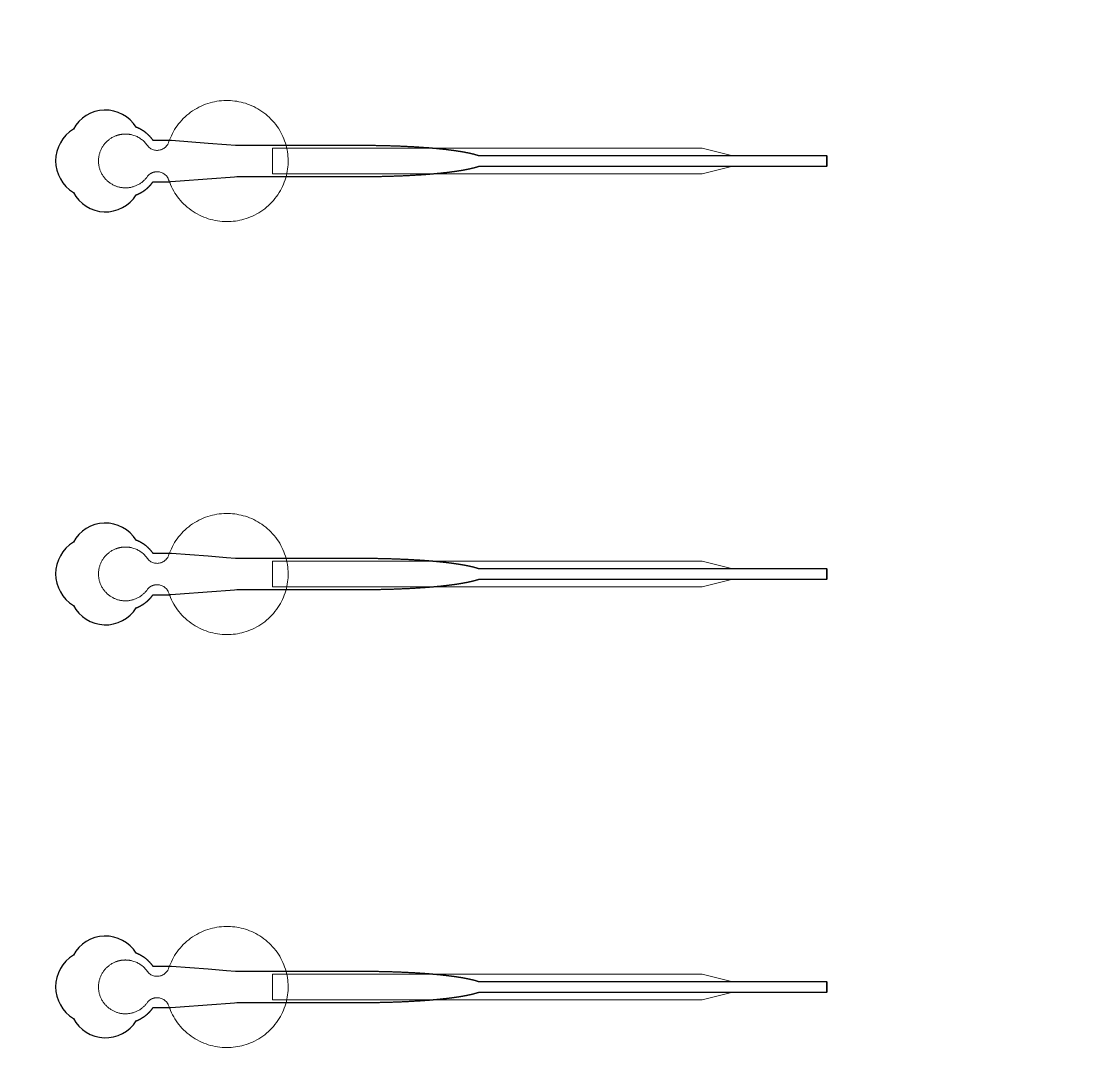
# Model space of a CAD drawing. Header units: inches. Extents: x -52997 to 52003, y -52254 to 52746.
# Drawn here: x -4545 to 600, y -6581 to -1513 of the extents above; entities that cross this region are included whole.
import ezdxf

# ---------------------------------------------------------------- set-up
doc = ezdxf.new("R2010")
doc.units = ezdxf.units.IN
doc.header["$MEASUREMENT"] = 0
doc.layers.add('1', color=1, linetype='Continuous')
doc.layers.add('2', color=140, linetype='Continuous', lineweight=0)
doc.layers.add('3', color=90, linetype='Continuous', lineweight=0)

msp = doc.modelspace()

# ---------------------------------------------------------------- linework, layer by layer
at = {"layer": '1'}
for points in [[(-16283.4, -47485.7), (0, -47485.7), (16283.4, -47485.7, 5.999107)], [(-16250, -47285.7), (0, -47285.7), (16250, -47285.7, 5.986812)], [(-13685.8, -45485.7), (0, -45485.7), (13685.8, -45485.7, 6.794322)], [(-3988.5, -2353.6), (-3988.2, -2353.4), (-3987.3, -2353.1), (-3986.5, -2352.8), (-3985.6, -2352.4), (-3984.8, -2352.1), (-3983.9, -2351.8), (-3983.1, -2351.4), (-3982.2, -2351), (-3981.4, -2350.7), (-3980.5, -2350.3), (-3979.7, -2349.9), (-3978.8, -2349.5), (-3978, -2349.1), (-3977.1, -2348.7), (-3976.3, -2348.3), (-3975.4, -2347.9), (-3974.5, -2347.5), (-3973.7, -2347.1), (-3972.8, -2346.6), (-3972, -2346.2), (-3971.1, -2345.8), (-3970.3, -2345.3), (-3969.4, -2344.9), (-3968.5, -2344.4), (-3967.7, -2343.9), (-3966.8, -2343.5), (-3966, -2343), (-3965.1, -2342.5), (-3964.3, -2342), (-3963.4, -2341.5), (-3962.5, -2341), (-3961.7, -2340.5), (-3960.8, -2340), (-3960, -2339.5), (-3959.1, -2339), (-3958.3, -2338.4), (-3957.4, -2337.9), (-3956.6, -2337.3), (-3955.8, -2336.8), (-3954.9, -2336.2), (-3954.1, -2335.7), (-3953.2, -2335.1), (-3952.4, -2334.6), (-3951.6, -2334), (-3950.7, -2333.4), (-3949.9, -2332.8), (-3949.1, -2332.2), (-3948.3, -2331.6), (-3947.4, -2331), (-3946.6, -2330.4), (-3945.8, -2329.8), (-3945, -2329.2), (-3944.2, -2328.6), (-3943.4, -2328), (-3942.6, -2327.3), (-3941.8, -2326.7), (-3941, -2326.1), (-3940.2, -2325.4), (-3939.4, -2324.8), (-3938.6, -2324.1), (-3937.8, -2323.5), (-3937, -2322.8), (-3936.2, -2322.2), (-3935.5, -2321.5), (-3934.7, -2320.8), (-3933.9, -2320.1), (-3933.2, -2319.5), (-3932.4, -2318.8), (-3931.7, -2318.1), (-3930.9, -2317.4), (-3930.2, -2316.7), (-3929.4, -2316), (-3928.7, -2315.3), (-3928, -2314.6), (-3927.3, -2313.9), (-3926.5, -2313.2), (-3925.8, -2312.5), (-3925.1, -2311.7), (-3924.4, -2311), (-3923.7, -2310.3), (-3923, -2309.6), (-3922.3, -2308.8), (-3921.6, -2308.1), (-3921, -2307.4), (-3920.3, -2306.6), (-3919.6, -2305.9), (-3919, -2305.2), (-3918.3, -2304.4), (-3917.7, -2303.7), (-3917, -2302.9), (-3916.4, -2302.2), (-3915.7, -2301.4), (-3915.1, -2300.7), (-3914.5, -2299.9), (-3913.9, -2299.1), (-3913.3, -2298.4), (-3912.7, -2297.6), (-3912.1, -2296.9), (-3911.5, -2296.1), (-3910.9, -2295.3), (-3910.3, -2294.6), (-3909.7, -2293.8), (-3909.2, -2293), (-3908.6, -2292.3), (-3908.1, -2291.5), (-3907.5, -2290.7), (-3907, -2290), (-3863.4, -2290), (-3841.6, -2290), (-3830.7, -2290), (-3828, -2290), (-3826.6, -2290), (-3826.6, -2290), (-3826.5, -2290), (-3826.5, -2290), (-3826.5, -2290), (-3826.5, -2289.9), (-3826.4, -2289.9), (-3826.1, -2289.9), (-3825.4, -2289.9), (-3824, -2289.8), (-3821.2, -2289.5), (-3799.2, -2287.9), (-3622.5, -2274.3), (-3534.2, -2267.5), (-3512.1, -2265.8), (-3501.1, -2265), (-3500.7, -2265), (-3500.6, -2265), (-3500.6, -2265), (-3500.6, -2265), (-3500.5, -2265), (-3500.1, -2265), (-3239.6, -2265), (-3233.3, -2265), (-3220.8, -2265), (-3120.2, -2265), (-2919.2, -2265), (-2906.7, -2265), (-2900.4, -2265), (-2897.2, -2265), (-2895.7, -2265), (-2895.3, -2265), (-2895.1, -2265), (-2895, -2265), (-2894.9, -2265), (-2894.9, -2265), (-2894.9, -2265), (-2894.3, -2265), (-2889.7, -2264.9), (-2885.1, -2264.9), (-2880.5, -2264.9), (-2875.9, -2264.9), (-2871.2, -2264.9), (-2866.6, -2264.9), (-2861.9, -2264.8), (-2857.2, -2264.8), (-2852.5, -2264.8), (-2847.8, -2264.7), (-2843.1, -2264.7), (-2838.4, -2264.6), (-2833.7, -2264.6), (-2828.9, -2264.5), (-2824.2, -2264.4), (-2819.4, -2264.4), (-2814.6, -2264.3), (-2809.9, -2264.2), (-2805.1, -2264.1), (-2800.3, -2264), (-2795.5, -2263.9), (-2790.7, -2263.8), (-2785.9, -2263.7), (-2781.1, -2263.6), (-2776.3, -2263.5), (-2771.4, -2263.3), (-2766.6, -2263.2), (-2761.8, -2263.1), (-2757, -2262.9), (-2752.1, -2262.8), (-2747.3, -2262.6), (-2742.5, -2262.5), (-2737.6, -2262.3), (-2732.8, -2262.2), (-2728, -2262), (-2723.1, -2261.8), (-2718.3, -2261.6), (-2713.5, -2261.4), (-2708.7, -2261.2), (-2703.8, -2261), (-2699, -2260.8), (-2694.2, -2260.6), (-2689.4, -2260.4), (-2684.6, -2260.2), (-2679.8, -2260), (-2675, -2259.7), (-2670.3, -2259.5), (-2665.5, -2259.3), (-2660.7, -2259), (-2656, -2258.7), (-2651.2, -2258.5), (-2646.5, -2258.2), (-2641.8, -2258), (-2637.1, -2257.7), (-2632.4, -2257.4), (-2627.7, -2257.1), (-2623, -2256.8), (-2618.4, -2256.5), (-2613.7, -2256.2), (-2609.1, -2255.9), (-2604.5, -2255.6), (-2599.9, -2255.3), (-2595.3, -2254.9), (-2593.1, -2254.8), (-2590.8, -2254.6), (-2588.5, -2254.4), (-2586.3, -2254.3), (-2584, -2254.1), (-2581.7, -2253.9), (-2579.5, -2253.8), (-2577.2, -2253.6), (-2575, -2253.4), (-2572.8, -2253.2), (-2570.5, -2253), (-2568.3, -2252.9), (-2566.1, -2252.7), (-2563.9, -2252.5), (-2561.7, -2252.3), (-2559.5, -2252.1), (-2557.3, -2251.9), (-2555.1, -2251.8), (-2552.9, -2251.6), (-2550.7, -2251.4), (-2548.5, -2251.2), (-2546.4, -2251), (-2544.2, -2250.8), (-2542, -2250.6), (-2539.9, -2250.4), (-2537.7, -2250.2), (-2535.6, -2250), (-2533.5, -2249.8), (-2531.4, -2249.6), (-2529.2, -2249.4), (-2527.1, -2249.2), (-2525, -2249), (-2522.9, -2248.8), (-2520.8, -2248.6), (-2518.7, -2248.4), (-2516.7, -2248.2), (-2514.6, -2248), (-2512.5, -2247.7), (-2510.5, -2247.5), (-2508.4, -2247.3), (-2506.4, -2247.1), (-2504.4, -2246.9), (-2502.3, -2246.7), (-2500.3, -2246.4), (-2498.3, -2246.2), (-2496.3, -2246), (-2494.3, -2245.8), (-2492.3, -2245.6), (-2490.3, -2245.3), (-2488.4, -2245.1), (-2486.4, -2244.9), (-2484.4, -2244.7), (-2482.5, -2244.4), (-2480.5, -2244.2), (-2478.6, -2244), (-2476.7, -2243.7), (-2474.8, -2243.5), (-2472.9, -2243.3), (-2471, -2243), (-2469.1, -2242.8), (-2467.2, -2242.5), (-2465.3, -2242.3), (-2463.4, -2242.1), (-2461.6, -2241.8), (-2459.7, -2241.6), (-2457.9, -2241.3), (-2456.1, -2241.1), (-2454.3, -2240.9), (-2452.4, -2240.6), (-2450.6, -2240.4), (-2448.8, -2240.1), (-2447.1, -2239.9), (-2445.3, -2239.6), (-2443.5, -2239.4), (-2441.8, -2239.1), (-2440, -2238.9), (-2438.3, -2238.6), (-2436.5, -2238.3), (-2434.8, -2238.1), (-2433.1, -2237.8), (-2431.4, -2237.6), (-2429.7, -2237.3), (-2428, -2237.1), (-2426.4, -2236.8), (-2424.7, -2236.5), (-2423, -2236.3), (-2421.4, -2236), (-2419.8, -2235.8), (-2418.1, -2235.5), (-2416.5, -2235.2), (-2414.9, -2235), (-2413.3, -2234.7), (-2411.8, -2234.4), (-2410.2, -2234.2), (-2408.6, -2233.9), (-2407.1, -2233.6), (-2405.5, -2233.3), (-2404, -2233.1), (-2402.5, -2232.8), (-2401, -2232.5), (-2399.5, -2232.3), (-2398, -2232), (-2396.5, -2231.7), (-2395, -2231.4), (-2393.5, -2231.2), (-2392.1, -2230.9), (-2390.7, -2230.6), (-2389.2, -2230.3), (-2387.8, -2230), (-2386.4, -2229.8), (-2385, -2229.5), (-2383.6, -2229.2), (-2382.2, -2228.9), (-2380.9, -2228.6), (-2379.5, -2228.4), (-2378.2, -2228.1), (-2376.8, -2227.8), (-2375.5, -2227.5), (-2374.2, -2227.2), (-2372.9, -2226.9), (-2371.6, -2226.6), (-2370.3, -2226.4), (-2369.1, -2226.1), (-2367.8, -2225.8), (-2366.6, -2225.5), (-2365.3, -2225.2), (-2364.1, -2224.9), (-2362.9, -2224.6), (-2361.7, -2224.3), (-2360.5, -2224), (-2359.3, -2223.8), (-2358.1, -2223.5), (-2357, -2223.2), (-2355.8, -2222.9), (-2354.7, -2222.6), (-2353.6, -2222.3), (-2352.4, -2222), (-2351.3, -2221.7), (-2350.3, -2221.4), (-2349.2, -2221.1), (-2348.1, -2220.8), (-2347, -2220.5), (-2346, -2220.2), (-2344.9, -2219.9), (-2343.9, -2219.6), (-2342.9, -2219.3), (-2341.9, -2219), (-2340.9, -2218.8), (-2339.9, -2218.5), (-2338.9, -2218.2), (-2338, -2217.9), (-2337, -2217.6), (-2336.1, -2217.3), (-2335.2, -2217), (-2334.3, -2216.7), (-2333.3, -2216.4), (-2332.5, -2216.1), (-2331.6, -2215.8), (-2330.7, -2215.5), (-2329.3, -2215), (-643.6, -2215.2), (-643.6, -2165), (-2329.2, -2165), (-2329.5, -2164.9), (-2330.4, -2164.6), (-2331.2, -2164.2), (-2332.1, -2163.9), (-2333, -2163.6), (-2333.9, -2163.3), (-2334.8, -2163), (-2335.7, -2162.7), (-2336.7, -2162.4), (-2337.6, -2162.2), (-2338.6, -2161.9), (-2339.6, -2161.6), (-2340.6, -2161.3), (-2341.5, -2161), (-2342.5, -2160.7), (-2343.6, -2160.4), (-2344.6, -2160.1), (-2345.6, -2159.8), (-2346.7, -2159.5), (-2347.7, -2159.2), (-2348.8, -2158.9), (-2349.9, -2158.6), (-2351, -2158.3), (-2352.1, -2158), (-2353.2, -2157.7), (-2354.3, -2157.4), (-2355.5, -2157.1), (-2356.6, -2156.8), (-2357.8, -2156.5), (-2359, -2156.2), (-2360.1, -2155.9), (-2361.3, -2155.6), (-2362.5, -2155.4), (-2363.7, -2155.1), (-2365, -2154.8), (-2366.2, -2154.5), (-2367.5, -2154.2), (-2368.7, -2153.9), (-2370, -2153.6), (-2371.3, -2153.3), (-2372.5, -2153), (-2373.9, -2152.8), (-2375.2, -2152.5), (-2376.5, -2152.2), (-2377.8, -2151.9), (-2379.2, -2151.6), (-2380.5, -2151.3), (-2381.9, -2151.1), (-2383.3, -2150.8), (-2384.6, -2150.5), (-2386, -2150.2), (-2387.5, -2149.9), (-2388.9, -2149.7), (-2390.3, -2149.4), (-2391.7, -2149.1), (-2393.2, -2148.8), (-2394.7, -2148.5), (-2396.1, -2148.3), (-2397.6, -2148), (-2399.1, -2147.7), (-2400.6, -2147.4), (-2402.1, -2147.2), (-2403.6, -2146.9), (-2405.2, -2146.6), (-2406.7, -2146.3), (-2408.3, -2146.1), (-2409.8, -2145.8), (-2411.4, -2145.5), (-2413, -2145.3), (-2414.6, -2145), (-2416.2, -2144.7), (-2417.8, -2144.5), (-2419.4, -2144.2), (-2421, -2143.9), (-2422.7, -2143.7), (-2424.3, -2143.4), (-2426, -2143.2), (-2427.7, -2142.9), (-2429.4, -2142.6), (-2431, -2142.4), (-2432.7, -2142.1), (-2434.5, -2141.9), (-2436.2, -2141.6), (-2437.9, -2141.4), (-2439.6, -2141.1), (-2441.4, -2140.8), (-2443.1, -2140.6), (-2444.9, -2140.3), (-2446.7, -2140.1), (-2448.5, -2139.8), (-2450.3, -2139.6), (-2452.1, -2139.3), (-2453.9, -2139.1), (-2455.7, -2138.9), (-2457.5, -2138.6), (-2459.4, -2138.4), (-2461.2, -2138.1), (-2463.1, -2137.9), (-2464.9, -2137.6), (-2466.8, -2137.4), (-2468.7, -2137.2), (-2470.6, -2136.9), (-2472.5, -2136.7), (-2474.4, -2136.5), (-2476.3, -2136.2), (-2478.2, -2136), (-2480.1, -2135.8), (-2482.1, -2135.5), (-2484, -2135.3), (-2486, -2135.1), (-2487.9, -2134.8), (-2489.9, -2134.6), (-2491.9, -2134.4), (-2493.9, -2134.2), (-2495.9, -2133.9), (-2497.9, -2133.7), (-2499.9, -2133.5), (-2501.9, -2133.3), (-2503.9, -2133.1), (-2506, -2132.8), (-2508, -2132.6), (-2510, -2132.4), (-2512.1, -2132.2), (-2514.2, -2132), (-2516.2, -2131.8), (-2518.3, -2131.6), (-2520.4, -2131.4), (-2522.5, -2131.1), (-2524.6, -2130.9), (-2526.7, -2130.7), (-2528.8, -2130.5), (-2530.9, -2130.3), (-2533, -2130.1), (-2535.1, -2129.9), (-2537.3, -2129.7), (-2539.4, -2129.5), (-2541.5, -2129.3), (-2543.7, -2129.1), (-2545.9, -2128.9), (-2548, -2128.8), (-2550.2, -2128.6), (-2552.4, -2128.4), (-2554.5, -2128.2), (-2556.7, -2128), (-2558.9, -2127.8), (-2561.1, -2127.6), (-2563.3, -2127.4), (-2565.5, -2127.3), (-2567.8, -2127.1), (-2570, -2126.9), (-2572.2, -2126.7), (-2574.4, -2126.5), (-2576.7, -2126.4), (-2578.9, -2126.2), (-2581.2, -2126), (-2583.4, -2125.8), (-2585.7, -2125.7), (-2587.9, -2125.5), (-2590.2, -2125.3), (-2592.4, -2125.2), (-2597, -2124.8), (-2601.6, -2124.5), (-2606.2, -2124.2), (-2610.8, -2123.9), (-2615.4, -2123.6), (-2620, -2123.3), (-2624.6, -2123), (-2629.3, -2122.7), (-2634, -2122.4), (-2638.7, -2122.1), (-2643.4, -2121.9), (-2648.1, -2121.6), (-2652.8, -2121.3), (-2657.5, -2121.1), (-2662.2, -2120.8), (-2667, -2120.6), (-2671.7, -2120.3), (-2676.5, -2120.1), (-2681.3, -2119.9), (-2686.1, -2119.6), (-2690.8, -2119.4), (-2695.6, -2119.2), (-2700.4, -2119), (-2705.2, -2118.8), (-2710, -2118.6), (-2714.8, -2118.4), (-2719.6, -2118.2), (-2724.4, -2118), (-2729.2, -2117.9), (-2734, -2117.7), (-2738.8, -2117.5), (-2743.7, -2117.4), (-2748.5, -2117.2), (-2753.3, -2117.1), (-2758.1, -2116.9), (-2762.9, -2116.8), (-2767.7, -2116.7), (-2772.5, -2116.5), (-2777.3, -2116.4), (-2782.1, -2116.3), (-2786.8, -2116.2), (-2791.6, -2116.1), (-2796.4, -2116), (-2801.2, -2115.9), (-2805.9, -2115.8), (-2810.7, -2115.7), (-2815.4, -2115.6), (-2820.2, -2115.5), (-2824.9, -2115.5), (-2829.6, -2115.4), (-2834.3, -2115.3), (-2839, -2115.3), (-2843.7, -2115.2), (-2848.4, -2115.2), (-2853.1, -2115.1), (-2857.7, -2115.1), (-2862.4, -2115.1), (-2867, -2115), (-2871.6, -2115), (-2876.2, -2115), (-2880.8, -2115), (-2883.1, -2115), (-2883.7, -2115), (-2884, -2115), (-2884.1, -2115), (-2884.3, -2115), (-2885.9, -2115), (-2892.3, -2115), (-2905, -2115), (-2956, -2115), (-3160, -2115), (-3210.9, -2115), (-3236.4, -2115), (-3242.8, -2115), (-3244.4, -2115), (-3500.2, -2115), (-3500.6, -2115), (-3500.6, -2115), (-3500.6, -2115), (-3500.7, -2115), (-3500.8, -2115), (-3501.1, -2114.9), (-3502.5, -2114.8), (-3508, -2114.4), (-3552.2, -2111), (-3640.5, -2104.2), (-3817.2, -2090.7), (-3822.7, -2090.2), (-3825.4, -2090), (-3826.1, -2090), (-3826.5, -2090), (-3826.5, -2090), (-3826.5, -2090), (-3826.5, -2090), (-3826.5, -2090), (-3826.6, -2090), (-3826.6, -2090), (-3826.9, -2090), (-3829.7, -2090), (-3835.1, -2090), (-3846, -2090), (-3867.8, -2090), (-3889.6, -2090), (-3900.5, -2090), (-3906, -2090), (-3906.6, -2090), (-3906.8, -2090), (-3906.9, -2090), (-3906.9, -2090), (-3907, -2090), (-3907, -2090), (-3907, -2089.9), (-3907.4, -2089.4), (-3908.2, -2088.2), (-3909, -2087.1), (-3909.8, -2086), (-3910.6, -2084.9), (-3911.5, -2083.8), (-3912.4, -2082.6), (-3913.2, -2081.5), (-3914.1, -2080.4), (-3915, -2079.3), (-3915.9, -2078.2), (-3916.9, -2077.1), (-3917.8, -2076), (-3918.7, -2074.9), (-3919.7, -2073.8), (-3920.7, -2072.7), (-3921.7, -2071.7), (-3922.7, -2070.6), (-3923.7, -2069.5), (-3924.7, -2068.4), (-3925.8, -2067.4), (-3926.8, -2066.3), (-3927.9, -2065.3), (-3929, -2064.2), (-3930, -2063.2), (-3931.1, -2062.2), (-3932.2, -2061.1), (-3933.4, -2060.1), (-3934.5, -2059.1), (-3935.7, -2058.1), (-3936.8, -2057.1), (-3938, -2056.1), (-3939.2, -2055.1), (-3940.3, -2054.2), (-3941.5, -2053.2), (-3942.7, -2052.3), (-3944, -2051.3), (-3945.2, -2050.4), (-3946.4, -2049.4), (-3947.7, -2048.5), (-3948.9, -2047.6), (-3950.2, -2046.7), (-3951.5, -2045.8), (-3952.8, -2044.9), (-3954.1, -2044.1), (-3955.4, -2043.2), (-3956.7, -2042.4), (-3958, -2041.5), (-3959.3, -2040.7), (-3960.7, -2039.9), (-3962, -2039.1), (-3963.4, -2038.3), (-3964.7, -2037.5), (-3966.1, -2036.8), (-3967.5, -2036), (-3968.8, -2035.3), (-3970.2, -2034.5), (-3971.6, -2033.8), (-3973, -2033.1), (-3974.4, -2032.4), (-3975.8, -2031.8), (-3977.2, -2031.1), (-3978.6, -2030.4), (-3980, -2029.8), (-3981.5, -2029.2), (-3982.9, -2028.6), (-3984.3, -2028), (-3985.8, -2027.4), (-3987.2, -2026.8), (-3988.4, -2026.4, 0.576044), (-4293, -2035.7, 0.560065), (-4293, -2342.2, 0.578435)], [(-3988.5, -4353.6), (-3988.2, -4353.4), (-3987.3, -4353.1), (-3986.5, -4352.8), (-3985.6, -4352.4), (-3984.8, -4352.1), (-3983.9, -4351.8), (-3983.1, -4351.4), (-3982.2, -4351), (-3981.4, -4350.7), (-3980.5, -4350.3), (-3979.7, -4349.9), (-3978.8, -4349.5), (-3978, -4349.1), (-3977.1, -4348.7), (-3976.3, -4348.3), (-3975.4, -4347.9), (-3974.5, -4347.5), (-3973.7, -4347.1), (-3972.8, -4346.6), (-3972, -4346.2), (-3971.1, -4345.8), (-3970.3, -4345.3), (-3969.4, -4344.9), (-3968.5, -4344.4), (-3967.7, -4343.9), (-3966.8, -4343.5), (-3966, -4343), (-3965.1, -4342.5), (-3964.3, -4342), (-3963.4, -4341.5), (-3962.5, -4341), (-3961.7, -4340.5), (-3960.8, -4340), (-3960, -4339.5), (-3959.1, -4339), (-3958.3, -4338.4), (-3957.4, -4337.9), (-3956.6, -4337.3), (-3955.8, -4336.8), (-3954.9, -4336.2), (-3954.1, -4335.7), (-3953.2, -4335.1), (-3952.4, -4334.6), (-3951.6, -4334), (-3950.7, -4333.4), (-3949.9, -4332.8), (-3949.1, -4332.2), (-3948.3, -4331.6), (-3947.4, -4331), (-3946.6, -4330.4), (-3945.8, -4329.8), (-3945, -4329.2), (-3944.2, -4328.6), (-3943.4, -4328), (-3942.6, -4327.3), (-3941.8, -4326.7), (-3941, -4326.1), (-3940.2, -4325.4), (-3939.4, -4324.8), (-3938.6, -4324.1), (-3937.8, -4323.5), (-3937, -4322.8), (-3936.2, -4322.2), (-3935.5, -4321.5), (-3934.7, -4320.8), (-3933.9, -4320.1), (-3933.2, -4319.5), (-3932.4, -4318.8), (-3931.7, -4318.1), (-3930.9, -4317.4), (-3930.2, -4316.7), (-3929.4, -4316), (-3928.7, -4315.3), (-3928, -4314.6), (-3927.3, -4313.9), (-3926.5, -4313.2), (-3925.8, -4312.5), (-3925.1, -4311.7), (-3924.4, -4311), (-3923.7, -4310.3), (-3923, -4309.6), (-3922.3, -4308.8), (-3921.6, -4308.1), (-3921, -4307.4), (-3920.3, -4306.6), (-3919.6, -4305.9), (-3919, -4305.2), (-3918.3, -4304.4), (-3917.7, -4303.7), (-3917, -4302.9), (-3916.4, -4302.2), (-3915.7, -4301.4), (-3915.1, -4300.7), (-3914.5, -4299.9), (-3913.9, -4299.1), (-3913.3, -4298.4), (-3912.7, -4297.6), (-3912.1, -4296.9), (-3911.5, -4296.1), (-3910.9, -4295.3), (-3910.3, -4294.6), (-3909.7, -4293.8), (-3909.2, -4293), (-3908.6, -4292.3), (-3908.1, -4291.5), (-3907.5, -4290.7), (-3907, -4290), (-3863.4, -4290), (-3841.6, -4290), (-3830.7, -4290), (-3828, -4290), (-3826.6, -4290), (-3826.6, -4290), (-3826.5, -4290), (-3826.5, -4290), (-3826.5, -4290), (-3826.5, -4289.9), (-3826.4, -4289.9), (-3826.1, -4289.9), (-3825.4, -4289.9), (-3824, -4289.8), (-3821.2, -4289.5), (-3799.2, -4287.9), (-3622.5, -4274.3), (-3534.2, -4267.5), (-3512.1, -4265.8), (-3501.1, -4265), (-3500.7, -4265), (-3500.6, -4265), (-3500.6, -4265), (-3500.6, -4265), (-3500.5, -4265), (-3500.1, -4265), (-3239.6, -4265), (-3233.3, -4265), (-3220.8, -4265), (-3120.2, -4265), (-2919.2, -4265), (-2906.7, -4265), (-2900.4, -4265), (-2897.2, -4265), (-2895.7, -4265), (-2895.3, -4265), (-2895.1, -4265), (-2895, -4265), (-2894.9, -4265), (-2894.9, -4265), (-2894.9, -4265), (-2894.3, -4265), (-2889.7, -4264.9), (-2885.1, -4264.9), (-2880.5, -4264.9), (-2875.9, -4264.9), (-2871.2, -4264.9), (-2866.6, -4264.9), (-2861.9, -4264.8), (-2857.2, -4264.8), (-2852.5, -4264.8), (-2847.8, -4264.7), (-2843.1, -4264.7), (-2838.4, -4264.6), (-2833.7, -4264.6), (-2828.9, -4264.5), (-2824.2, -4264.4), (-2819.4, -4264.4), (-2814.6, -4264.3), (-2809.9, -4264.2), (-2805.1, -4264.1), (-2800.3, -4264), (-2795.5, -4263.9), (-2790.7, -4263.8), (-2785.9, -4263.7), (-2781.1, -4263.6), (-2776.3, -4263.5), (-2771.4, -4263.3), (-2766.6, -4263.2), (-2761.8, -4263.1), (-2757, -4262.9), (-2752.1, -4262.8), (-2747.3, -4262.6), (-2742.5, -4262.5), (-2737.6, -4262.3), (-2732.8, -4262.2), (-2728, -4262), (-2723.1, -4261.8), (-2718.3, -4261.6), (-2713.5, -4261.4), (-2708.7, -4261.2), (-2703.8, -4261), (-2699, -4260.8), (-2694.2, -4260.6), (-2689.4, -4260.4), (-2684.6, -4260.2), (-2679.8, -4260), (-2675, -4259.7), (-2670.3, -4259.5), (-2665.5, -4259.3), (-2660.7, -4259), (-2656, -4258.7), (-2651.2, -4258.5), (-2646.5, -4258.2), (-2641.8, -4258), (-2637.1, -4257.7), (-2632.4, -4257.4), (-2627.7, -4257.1), (-2623, -4256.8), (-2618.4, -4256.5), (-2613.7, -4256.2), (-2609.1, -4255.9), (-2604.5, -4255.6), (-2599.9, -4255.3), (-2595.3, -4254.9), (-2593.1, -4254.8), (-2590.8, -4254.6), (-2588.5, -4254.4), (-2586.3, -4254.3), (-2584, -4254.1), (-2581.7, -4253.9), (-2579.5, -4253.8), (-2577.2, -4253.6), (-2575, -4253.4), (-2572.8, -4253.2), (-2570.5, -4253), (-2568.3, -4252.9), (-2566.1, -4252.7), (-2563.9, -4252.5), (-2561.7, -4252.3), (-2559.5, -4252.1), (-2557.3, -4251.9), (-2555.1, -4251.8), (-2552.9, -4251.6), (-2550.7, -4251.4), (-2548.5, -4251.2), (-2546.4, -4251), (-2544.2, -4250.8), (-2542, -4250.6), (-2539.9, -4250.4), (-2537.7, -4250.2), (-2535.6, -4250), (-2533.5, -4249.8), (-2531.4, -4249.6), (-2529.2, -4249.4), (-2527.1, -4249.2), (-2525, -4249), (-2522.9, -4248.8), (-2520.8, -4248.6), (-2518.7, -4248.4), (-2516.7, -4248.2), (-2514.6, -4248), (-2512.5, -4247.7), (-2510.5, -4247.5), (-2508.4, -4247.3), (-2506.4, -4247.1), (-2504.4, -4246.9), (-2502.3, -4246.7), (-2500.3, -4246.4), (-2498.3, -4246.2), (-2496.3, -4246), (-2494.3, -4245.8), (-2492.3, -4245.6), (-2490.3, -4245.3), (-2488.4, -4245.1), (-2486.4, -4244.9), (-2484.4, -4244.7), (-2482.5, -4244.4), (-2480.5, -4244.2), (-2478.6, -4244), (-2476.7, -4243.7), (-2474.8, -4243.5), (-2472.9, -4243.3), (-2471, -4243), (-2469.1, -4242.8), (-2467.2, -4242.5), (-2465.3, -4242.3), (-2463.4, -4242.1), (-2461.6, -4241.8), (-2459.7, -4241.6), (-2457.9, -4241.3), (-2456.1, -4241.1), (-2454.3, -4240.9), (-2452.4, -4240.6), (-2450.6, -4240.4), (-2448.8, -4240.1), (-2447.1, -4239.9), (-2445.3, -4239.6), (-2443.5, -4239.4), (-2441.8, -4239.1), (-2440, -4238.9), (-2438.3, -4238.6), (-2436.5, -4238.3), (-2434.8, -4238.1), (-2433.1, -4237.8), (-2431.4, -4237.6), (-2429.7, -4237.3), (-2428, -4237.1), (-2426.4, -4236.8), (-2424.7, -4236.5), (-2423, -4236.3), (-2421.4, -4236), (-2419.8, -4235.8), (-2418.1, -4235.5), (-2416.5, -4235.2), (-2414.9, -4235), (-2413.3, -4234.7), (-2411.8, -4234.4), (-2410.2, -4234.2), (-2408.6, -4233.9), (-2407.1, -4233.6), (-2405.5, -4233.3), (-2404, -4233.1), (-2402.5, -4232.8), (-2401, -4232.5), (-2399.5, -4232.3), (-2398, -4232), (-2396.5, -4231.7), (-2395, -4231.4), (-2393.5, -4231.2), (-2392.1, -4230.9), (-2390.7, -4230.6), (-2389.2, -4230.3), (-2387.8, -4230), (-2386.4, -4229.8), (-2385, -4229.5), (-2383.6, -4229.2), (-2382.2, -4228.9), (-2380.9, -4228.6), (-2379.5, -4228.4), (-2378.2, -4228.1), (-2376.8, -4227.8), (-2375.5, -4227.5), (-2374.2, -4227.2), (-2372.9, -4226.9), (-2371.6, -4226.6), (-2370.3, -4226.4), (-2369.1, -4226.1), (-2367.8, -4225.8), (-2366.6, -4225.5), (-2365.3, -4225.2), (-2364.1, -4224.9), (-2362.9, -4224.6), (-2361.7, -4224.3), (-2360.5, -4224), (-2359.3, -4223.8), (-2358.1, -4223.5), (-2357, -4223.2), (-2355.8, -4222.9), (-2354.7, -4222.6), (-2353.6, -4222.3), (-2352.4, -4222), (-2351.3, -4221.7), (-2350.3, -4221.4), (-2349.2, -4221.1), (-2348.1, -4220.8), (-2347, -4220.5), (-2346, -4220.2), (-2344.9, -4219.9), (-2343.9, -4219.6), (-2342.9, -4219.3), (-2341.9, -4219), (-2340.9, -4218.8), (-2339.9, -4218.5), (-2338.9, -4218.2), (-2338, -4217.9), (-2337, -4217.6), (-2336.1, -4217.3), (-2335.2, -4217), (-2334.3, -4216.7), (-2333.3, -4216.4), (-2332.5, -4216.1), (-2331.6, -4215.8), (-2330.7, -4215.5), (-2329.3, -4215), (-643.6, -4215.2), (-643.6, -4165), (-2329.2, -4165), (-2329.5, -4164.9), (-2330.4, -4164.6), (-2331.2, -4164.2), (-2332.1, -4163.9), (-2333, -4163.6), (-2333.9, -4163.3), (-2334.8, -4163), (-2335.7, -4162.7), (-2336.7, -4162.4), (-2337.6, -4162.2), (-2338.6, -4161.9), (-2339.6, -4161.6), (-2340.6, -4161.3), (-2341.5, -4161), (-2342.5, -4160.7), (-2343.6, -4160.4), (-2344.6, -4160.1), (-2345.6, -4159.8), (-2346.7, -4159.5), (-2347.7, -4159.2), (-2348.8, -4158.9), (-2349.9, -4158.6), (-2351, -4158.3), (-2352.1, -4158), (-2353.2, -4157.7), (-2354.3, -4157.4), (-2355.5, -4157.1), (-2356.6, -4156.8), (-2357.8, -4156.5), (-2359, -4156.2), (-2360.1, -4155.9), (-2361.3, -4155.6), (-2362.5, -4155.4), (-2363.7, -4155.1), (-2365, -4154.8), (-2366.2, -4154.5), (-2367.5, -4154.2), (-2368.7, -4153.9), (-2370, -4153.6), (-2371.3, -4153.3), (-2372.5, -4153), (-2373.9, -4152.8), (-2375.2, -4152.5), (-2376.5, -4152.2), (-2377.8, -4151.9), (-2379.2, -4151.6), (-2380.5, -4151.3), (-2381.9, -4151.1), (-2383.3, -4150.8), (-2384.6, -4150.5), (-2386, -4150.2), (-2387.5, -4149.9), (-2388.9, -4149.7), (-2390.3, -4149.4), (-2391.7, -4149.1), (-2393.2, -4148.8), (-2394.7, -4148.5), (-2396.1, -4148.3), (-2397.6, -4148), (-2399.1, -4147.7), (-2400.6, -4147.4), (-2402.1, -4147.2), (-2403.6, -4146.9), (-2405.2, -4146.6), (-2406.7, -4146.3), (-2408.3, -4146.1), (-2409.8, -4145.8), (-2411.4, -4145.5), (-2413, -4145.3), (-2414.6, -4145), (-2416.2, -4144.7), (-2417.8, -4144.5), (-2419.4, -4144.2), (-2421, -4143.9), (-2422.7, -4143.7), (-2424.3, -4143.4), (-2426, -4143.2), (-2427.7, -4142.9), (-2429.4, -4142.6), (-2431, -4142.4), (-2432.7, -4142.1), (-2434.5, -4141.9), (-2436.2, -4141.6), (-2437.9, -4141.4), (-2439.6, -4141.1), (-2441.4, -4140.8), (-2443.1, -4140.6), (-2444.9, -4140.3), (-2446.7, -4140.1), (-2448.5, -4139.8), (-2450.3, -4139.6), (-2452.1, -4139.3), (-2453.9, -4139.1), (-2455.7, -4138.9), (-2457.5, -4138.6), (-2459.4, -4138.4), (-2461.2, -4138.1), (-2463.1, -4137.9), (-2464.9, -4137.6), (-2466.8, -4137.4), (-2468.7, -4137.2), (-2470.6, -4136.9), (-2472.5, -4136.7), (-2474.4, -4136.5), (-2476.3, -4136.2), (-2478.2, -4136), (-2480.1, -4135.8), (-2482.1, -4135.5), (-2484, -4135.3), (-2486, -4135.1), (-2487.9, -4134.8), (-2489.9, -4134.6), (-2491.9, -4134.4), (-2493.9, -4134.2), (-2495.9, -4133.9), (-2497.9, -4133.7), (-2499.9, -4133.5), (-2501.9, -4133.3), (-2503.9, -4133.1), (-2506, -4132.8), (-2508, -4132.6), (-2510, -4132.4), (-2512.1, -4132.2), (-2514.2, -4132), (-2516.2, -4131.8), (-2518.3, -4131.6), (-2520.4, -4131.4), (-2522.5, -4131.1), (-2524.6, -4130.9), (-2526.7, -4130.7), (-2528.8, -4130.5), (-2530.9, -4130.3), (-2533, -4130.1), (-2535.1, -4129.9), (-2537.3, -4129.7), (-2539.4, -4129.5), (-2541.5, -4129.3), (-2543.7, -4129.1), (-2545.9, -4128.9), (-2548, -4128.8), (-2550.2, -4128.6), (-2552.4, -4128.4), (-2554.5, -4128.2), (-2556.7, -4128), (-2558.9, -4127.8), (-2561.1, -4127.6), (-2563.3, -4127.4), (-2565.5, -4127.3), (-2567.8, -4127.1), (-2570, -4126.9), (-2572.2, -4126.7), (-2574.4, -4126.5), (-2576.7, -4126.4), (-2578.9, -4126.2), (-2581.2, -4126), (-2583.4, -4125.8), (-2585.7, -4125.7), (-2587.9, -4125.5), (-2590.2, -4125.3), (-2592.4, -4125.2), (-2597, -4124.8), (-2601.6, -4124.5), (-2606.2, -4124.2), (-2610.8, -4123.9), (-2615.4, -4123.6), (-2620, -4123.3), (-2624.6, -4123), (-2629.3, -4122.7), (-2634, -4122.4), (-2638.7, -4122.1), (-2643.4, -4121.9), (-2648.1, -4121.6), (-2652.8, -4121.3), (-2657.5, -4121.1), (-2662.2, -4120.8), (-2667, -4120.6), (-2671.7, -4120.3), (-2676.5, -4120.1), (-2681.3, -4119.9), (-2686.1, -4119.6), (-2690.8, -4119.4), (-2695.6, -4119.2), (-2700.4, -4119), (-2705.2, -4118.8), (-2710, -4118.6), (-2714.8, -4118.4), (-2719.6, -4118.2), (-2724.4, -4118), (-2729.2, -4117.9), (-2734, -4117.7), (-2738.8, -4117.5), (-2743.7, -4117.4), (-2748.5, -4117.2), (-2753.3, -4117.1), (-2758.1, -4116.9), (-2762.9, -4116.8), (-2767.7, -4116.7), (-2772.5, -4116.5), (-2777.3, -4116.4), (-2782.1, -4116.3), (-2786.8, -4116.2), (-2791.6, -4116.1), (-2796.4, -4116), (-2801.2, -4115.9), (-2805.9, -4115.8), (-2810.7, -4115.7), (-2815.4, -4115.6), (-2820.2, -4115.5), (-2824.9, -4115.5), (-2829.6, -4115.4), (-2834.3, -4115.3), (-2839, -4115.3), (-2843.7, -4115.2), (-2848.4, -4115.2), (-2853.1, -4115.1), (-2857.7, -4115.1), (-2862.4, -4115.1), (-2867, -4115), (-2871.6, -4115), (-2876.2, -4115), (-2880.8, -4115), (-2883.1, -4115), (-2883.7, -4115), (-2884, -4115), (-2884.1, -4115), (-2884.3, -4115), (-2885.9, -4115), (-2892.3, -4115), (-2905, -4115), (-2956, -4115), (-3160, -4115), (-3210.9, -4115), (-3236.4, -4115), (-3242.8, -4115), (-3244.4, -4115), (-3500.2, -4115), (-3500.6, -4115), (-3500.6, -4115), (-3500.6, -4115), (-3500.7, -4115), (-3500.8, -4115), (-3501.1, -4114.9), (-3502.5, -4114.8), (-3508, -4114.4), (-3552.2, -4111), (-3640.5, -4104.2), (-3817.2, -4090.7), (-3822.7, -4090.2), (-3825.4, -4090), (-3826.1, -4090), (-3826.5, -4090), (-3826.5, -4090), (-3826.5, -4090), (-3826.5, -4090), (-3826.5, -4090), (-3826.6, -4090), (-3826.6, -4090), (-3826.9, -4090), (-3829.7, -4090), (-3835.1, -4090), (-3846, -4090), (-3867.8, -4090), (-3889.6, -4090), (-3900.5, -4090), (-3906, -4090), (-3906.6, -4090), (-3906.8, -4090), (-3906.9, -4090), (-3906.9, -4090), (-3907, -4090), (-3907, -4090), (-3907, -4089.9), (-3907.4, -4089.4), (-3908.2, -4088.2), (-3909, -4087.1), (-3909.8, -4086), (-3910.6, -4084.9), (-3911.5, -4083.8), (-3912.4, -4082.6), (-3913.2, -4081.5), (-3914.1, -4080.4), (-3915, -4079.3), (-3915.9, -4078.2), (-3916.9, -4077.1), (-3917.8, -4076), (-3918.7, -4074.9), (-3919.7, -4073.8), (-3920.7, -4072.7), (-3921.7, -4071.7), (-3922.7, -4070.6), (-3923.7, -4069.5), (-3924.7, -4068.4), (-3925.8, -4067.4), (-3926.8, -4066.3), (-3927.9, -4065.3), (-3929, -4064.2), (-3930, -4063.2), (-3931.1, -4062.2), (-3932.2, -4061.1), (-3933.4, -4060.1), (-3934.5, -4059.1), (-3935.7, -4058.1), (-3936.8, -4057.1), (-3938, -4056.1), (-3939.2, -4055.1), (-3940.3, -4054.2), (-3941.5, -4053.2), (-3942.7, -4052.3), (-3944, -4051.3), (-3945.2, -4050.4), (-3946.4, -4049.4), (-3947.7, -4048.5), (-3948.9, -4047.6), (-3950.2, -4046.7), (-3951.5, -4045.8), (-3952.8, -4044.9), (-3954.1, -4044.1), (-3955.4, -4043.2), (-3956.7, -4042.4), (-3958, -4041.5), (-3959.3, -4040.7), (-3960.7, -4039.9), (-3962, -4039.1), (-3963.4, -4038.3), (-3964.7, -4037.5), (-3966.1, -4036.8), (-3967.5, -4036), (-3968.8, -4035.3), (-3970.2, -4034.5), (-3971.6, -4033.8), (-3973, -4033.1), (-3974.4, -4032.4), (-3975.8, -4031.8), (-3977.2, -4031.1), (-3978.6, -4030.4), (-3980, -4029.8), (-3981.5, -4029.2), (-3982.9, -4028.6), (-3984.3, -4028), (-3985.8, -4027.4), (-3987.2, -4026.8), (-3988.4, -4026.4, 0.576044), (-4293, -4035.7, 0.560065), (-4293, -4342.2, 0.578435)], [(-3988.5, -6353.6), (-3988.2, -6353.4), (-3987.3, -6353.1), (-3986.5, -6352.8), (-3985.6, -6352.4), (-3984.8, -6352.1), (-3983.9, -6351.8), (-3983.1, -6351.4), (-3982.2, -6351), (-3981.4, -6350.7), (-3980.5, -6350.3), (-3979.7, -6349.9), (-3978.8, -6349.5), (-3978, -6349.1), (-3977.1, -6348.7), (-3976.3, -6348.3), (-3975.4, -6347.9), (-3974.5, -6347.5), (-3973.7, -6347.1), (-3972.8, -6346.6), (-3972, -6346.2), (-3971.1, -6345.8), (-3970.3, -6345.3), (-3969.4, -6344.9), (-3968.5, -6344.4), (-3967.7, -6343.9), (-3966.8, -6343.5), (-3966, -6343), (-3965.1, -6342.5), (-3964.3, -6342), (-3963.4, -6341.5), (-3962.5, -6341), (-3961.7, -6340.5), (-3960.8, -6340), (-3960, -6339.5), (-3959.1, -6339), (-3958.3, -6338.4), (-3957.4, -6337.9), (-3956.6, -6337.3), (-3955.8, -6336.8), (-3954.9, -6336.2), (-3954.1, -6335.7), (-3953.2, -6335.1), (-3952.4, -6334.6), (-3951.6, -6334), (-3950.7, -6333.4), (-3949.9, -6332.8), (-3949.1, -6332.2), (-3948.3, -6331.6), (-3947.4, -6331), (-3946.6, -6330.4), (-3945.8, -6329.8), (-3945, -6329.2), (-3944.2, -6328.6), (-3943.4, -6328), (-3942.6, -6327.3), (-3941.8, -6326.7), (-3941, -6326.1), (-3940.2, -6325.4), (-3939.4, -6324.8), (-3938.6, -6324.1), (-3937.8, -6323.5), (-3937, -6322.8), (-3936.2, -6322.2), (-3935.5, -6321.5), (-3934.7, -6320.8), (-3933.9, -6320.1), (-3933.2, -6319.5), (-3932.4, -6318.8), (-3931.7, -6318.1), (-3930.9, -6317.4), (-3930.2, -6316.7), (-3929.4, -6316), (-3928.7, -6315.3), (-3928, -6314.6), (-3927.3, -6313.9), (-3926.5, -6313.2), (-3925.8, -6312.5), (-3925.1, -6311.7), (-3924.4, -6311), (-3923.7, -6310.3), (-3923, -6309.6), (-3922.3, -6308.8), (-3921.6, -6308.1), (-3921, -6307.4), (-3920.3, -6306.6), (-3919.6, -6305.9), (-3919, -6305.2), (-3918.3, -6304.4), (-3917.7, -6303.7), (-3917, -6302.9), (-3916.4, -6302.2), (-3915.7, -6301.4), (-3915.1, -6300.7), (-3914.5, -6299.9), (-3913.9, -6299.1), (-3913.3, -6298.4), (-3912.7, -6297.6), (-3912.1, -6296.9), (-3911.5, -6296.1), (-3910.9, -6295.3), (-3910.3, -6294.6), (-3909.7, -6293.8), (-3909.2, -6293), (-3908.6, -6292.3), (-3908.1, -6291.5), (-3907.5, -6290.7), (-3907, -6290), (-3863.4, -6290), (-3841.6, -6290), (-3830.7, -6290), (-3828, -6290), (-3826.6, -6290), (-3826.6, -6290), (-3826.5, -6290), (-3826.5, -6290), (-3826.5, -6290), (-3826.5, -6289.9), (-3826.4, -6289.9), (-3826.1, -6289.9), (-3825.4, -6289.9), (-3824, -6289.8), (-3821.2, -6289.5), (-3799.2, -6287.9), (-3622.5, -6274.3), (-3534.2, -6267.5), (-3512.1, -6265.8), (-3501.1, -6265), (-3500.7, -6265), (-3500.6, -6265), (-3500.6, -6265), (-3500.6, -6265), (-3500.5, -6265), (-3500.1, -6265), (-3239.6, -6265), (-3233.3, -6265), (-3220.8, -6265), (-3120.2, -6265), (-2919.2, -6265), (-2906.7, -6265), (-2900.4, -6265), (-2897.2, -6265), (-2895.7, -6265), (-2895.3, -6265), (-2895.1, -6265), (-2895, -6265), (-2894.9, -6265), (-2894.9, -6265), (-2894.9, -6265), (-2894.3, -6265), (-2889.7, -6264.9), (-2885.1, -6264.9), (-2880.5, -6264.9), (-2875.9, -6264.9), (-2871.2, -6264.9), (-2866.6, -6264.9), (-2861.9, -6264.8), (-2857.2, -6264.8), (-2852.5, -6264.8), (-2847.8, -6264.7), (-2843.1, -6264.7), (-2838.4, -6264.6), (-2833.7, -6264.6), (-2828.9, -6264.5), (-2824.2, -6264.4), (-2819.4, -6264.4), (-2814.6, -6264.3), (-2809.9, -6264.2), (-2805.1, -6264.1), (-2800.3, -6264), (-2795.5, -6263.9), (-2790.7, -6263.8), (-2785.9, -6263.7), (-2781.1, -6263.6), (-2776.3, -6263.5), (-2771.4, -6263.3), (-2766.6, -6263.2), (-2761.8, -6263.1), (-2757, -6262.9), (-2752.1, -6262.8), (-2747.3, -6262.6), (-2742.5, -6262.5), (-2737.6, -6262.3), (-2732.8, -6262.2), (-2728, -6262), (-2723.1, -6261.8), (-2718.3, -6261.6), (-2713.5, -6261.4), (-2708.7, -6261.2), (-2703.8, -6261), (-2699, -6260.8), (-2694.2, -6260.6), (-2689.4, -6260.4), (-2684.6, -6260.2), (-2679.8, -6260), (-2675, -6259.7), (-2670.3, -6259.5), (-2665.5, -6259.3), (-2660.7, -6259), (-2656, -6258.7), (-2651.2, -6258.5), (-2646.5, -6258.2), (-2641.8, -6258), (-2637.1, -6257.7), (-2632.4, -6257.4), (-2627.7, -6257.1), (-2623, -6256.8), (-2618.4, -6256.5), (-2613.7, -6256.2), (-2609.1, -6255.9), (-2604.5, -6255.6), (-2599.9, -6255.3), (-2595.3, -6254.9), (-2593.1, -6254.8), (-2590.8, -6254.6), (-2588.5, -6254.4), (-2586.3, -6254.3), (-2584, -6254.1), (-2581.7, -6253.9), (-2579.5, -6253.8), (-2577.2, -6253.6), (-2575, -6253.4), (-2572.8, -6253.2), (-2570.5, -6253), (-2568.3, -6252.9), (-2566.1, -6252.7), (-2563.9, -6252.5), (-2561.7, -6252.3), (-2559.5, -6252.1), (-2557.3, -6251.9), (-2555.1, -6251.8), (-2552.9, -6251.6), (-2550.7, -6251.4), (-2548.5, -6251.2), (-2546.4, -6251), (-2544.2, -6250.8), (-2542, -6250.6), (-2539.9, -6250.4), (-2537.7, -6250.2), (-2535.6, -6250), (-2533.5, -6249.8), (-2531.4, -6249.6), (-2529.2, -6249.4), (-2527.1, -6249.2), (-2525, -6249), (-2522.9, -6248.8), (-2520.8, -6248.6), (-2518.7, -6248.4), (-2516.7, -6248.2), (-2514.6, -6248), (-2512.5, -6247.7), (-2510.5, -6247.5), (-2508.4, -6247.3), (-2506.4, -6247.1), (-2504.4, -6246.9), (-2502.3, -6246.7), (-2500.3, -6246.4), (-2498.3, -6246.2), (-2496.3, -6246), (-2494.3, -6245.8), (-2492.3, -6245.6), (-2490.3, -6245.3), (-2488.4, -6245.1), (-2486.4, -6244.9), (-2484.4, -6244.7), (-2482.5, -6244.4), (-2480.5, -6244.2), (-2478.6, -6244), (-2476.7, -6243.7), (-2474.8, -6243.5), (-2472.9, -6243.3), (-2471, -6243), (-2469.1, -6242.8), (-2467.2, -6242.5), (-2465.3, -6242.3), (-2463.4, -6242.1), (-2461.6, -6241.8), (-2459.7, -6241.6), (-2457.9, -6241.3), (-2456.1, -6241.1), (-2454.3, -6240.9), (-2452.4, -6240.6), (-2450.6, -6240.4), (-2448.8, -6240.1), (-2447.1, -6239.9), (-2445.3, -6239.6), (-2443.5, -6239.4), (-2441.8, -6239.1), (-2440, -6238.9), (-2438.3, -6238.6), (-2436.5, -6238.3), (-2434.8, -6238.1), (-2433.1, -6237.8), (-2431.4, -6237.6), (-2429.7, -6237.3), (-2428, -6237.1), (-2426.4, -6236.8), (-2424.7, -6236.5), (-2423, -6236.3), (-2421.4, -6236), (-2419.8, -6235.8), (-2418.1, -6235.5), (-2416.5, -6235.2), (-2414.9, -6235), (-2413.3, -6234.7), (-2411.8, -6234.4), (-2410.2, -6234.2), (-2408.6, -6233.9), (-2407.1, -6233.6), (-2405.5, -6233.3), (-2404, -6233.1), (-2402.5, -6232.8), (-2401, -6232.5), (-2399.5, -6232.3), (-2398, -6232), (-2396.5, -6231.7), (-2395, -6231.4), (-2393.5, -6231.2), (-2392.1, -6230.9), (-2390.7, -6230.6), (-2389.2, -6230.3), (-2387.8, -6230), (-2386.4, -6229.8), (-2385, -6229.5), (-2383.6, -6229.2), (-2382.2, -6228.9), (-2380.9, -6228.6), (-2379.5, -6228.4), (-2378.2, -6228.1), (-2376.8, -6227.8), (-2375.5, -6227.5), (-2374.2, -6227.2), (-2372.9, -6226.9), (-2371.6, -6226.6), (-2370.3, -6226.4), (-2369.1, -6226.1), (-2367.8, -6225.8), (-2366.6, -6225.5), (-2365.3, -6225.2), (-2364.1, -6224.9), (-2362.9, -6224.6), (-2361.7, -6224.3), (-2360.5, -6224), (-2359.3, -6223.8), (-2358.1, -6223.5), (-2357, -6223.2), (-2355.8, -6222.9), (-2354.7, -6222.6), (-2353.6, -6222.3), (-2352.4, -6222), (-2351.3, -6221.7), (-2350.3, -6221.4), (-2349.2, -6221.1), (-2348.1, -6220.8), (-2347, -6220.5), (-2346, -6220.2), (-2344.9, -6219.9), (-2343.9, -6219.6), (-2342.9, -6219.3), (-2341.9, -6219), (-2340.9, -6218.8), (-2339.9, -6218.5), (-2338.9, -6218.2), (-2338, -6217.9), (-2337, -6217.6), (-2336.1, -6217.3), (-2335.2, -6217), (-2334.3, -6216.7), (-2333.3, -6216.4), (-2332.5, -6216.1), (-2331.6, -6215.8), (-2330.7, -6215.5), (-2329.3, -6215), (-643.6, -6215.2), (-643.6, -6165), (-2329.2, -6165), (-2329.5, -6164.9), (-2330.4, -6164.6), (-2331.2, -6164.2), (-2332.1, -6163.9), (-2333, -6163.6), (-2333.9, -6163.3), (-2334.8, -6163), (-2335.7, -6162.7), (-2336.7, -6162.4), (-2337.6, -6162.2), (-2338.6, -6161.9), (-2339.6, -6161.6), (-2340.6, -6161.3), (-2341.5, -6161), (-2342.5, -6160.7), (-2343.6, -6160.4), (-2344.6, -6160.1), (-2345.6, -6159.8), (-2346.7, -6159.5), (-2347.7, -6159.2), (-2348.8, -6158.9), (-2349.9, -6158.6), (-2351, -6158.3), (-2352.1, -6158), (-2353.2, -6157.7), (-2354.3, -6157.4), (-2355.5, -6157.1), (-2356.6, -6156.8), (-2357.8, -6156.5), (-2359, -6156.2), (-2360.1, -6155.9), (-2361.3, -6155.6), (-2362.5, -6155.4), (-2363.7, -6155.1), (-2365, -6154.8), (-2366.2, -6154.5), (-2367.5, -6154.2), (-2368.7, -6153.9), (-2370, -6153.6), (-2371.3, -6153.3), (-2372.5, -6153), (-2373.9, -6152.8), (-2375.2, -6152.5), (-2376.5, -6152.2), (-2377.8, -6151.9), (-2379.2, -6151.6), (-2380.5, -6151.3), (-2381.9, -6151.1), (-2383.3, -6150.8), (-2384.6, -6150.5), (-2386, -6150.2), (-2387.5, -6149.9), (-2388.9, -6149.7), (-2390.3, -6149.4), (-2391.7, -6149.1), (-2393.2, -6148.8), (-2394.7, -6148.5), (-2396.1, -6148.3), (-2397.6, -6148), (-2399.1, -6147.7), (-2400.6, -6147.4), (-2402.1, -6147.2), (-2403.6, -6146.9), (-2405.2, -6146.6), (-2406.7, -6146.3), (-2408.3, -6146.1), (-2409.8, -6145.8), (-2411.4, -6145.5), (-2413, -6145.3), (-2414.6, -6145), (-2416.2, -6144.7), (-2417.8, -6144.5), (-2419.4, -6144.2), (-2421, -6143.9), (-2422.7, -6143.7), (-2424.3, -6143.4), (-2426, -6143.2), (-2427.7, -6142.9), (-2429.4, -6142.6), (-2431, -6142.4), (-2432.7, -6142.1), (-2434.5, -6141.9), (-2436.2, -6141.6), (-2437.9, -6141.4), (-2439.6, -6141.1), (-2441.4, -6140.8), (-2443.1, -6140.6), (-2444.9, -6140.3), (-2446.7, -6140.1), (-2448.5, -6139.8), (-2450.3, -6139.6), (-2452.1, -6139.3), (-2453.9, -6139.1), (-2455.7, -6138.9), (-2457.5, -6138.6), (-2459.4, -6138.4), (-2461.2, -6138.1), (-2463.1, -6137.9), (-2464.9, -6137.6), (-2466.8, -6137.4), (-2468.7, -6137.2), (-2470.6, -6136.9), (-2472.5, -6136.7), (-2474.4, -6136.5), (-2476.3, -6136.2), (-2478.2, -6136), (-2480.1, -6135.8), (-2482.1, -6135.5), (-2484, -6135.3), (-2486, -6135.1), (-2487.9, -6134.8), (-2489.9, -6134.6), (-2491.9, -6134.4), (-2493.9, -6134.2), (-2495.9, -6133.9), (-2497.9, -6133.7), (-2499.9, -6133.5), (-2501.9, -6133.3), (-2503.9, -6133.1), (-2506, -6132.8), (-2508, -6132.6), (-2510, -6132.4), (-2512.1, -6132.2), (-2514.2, -6132), (-2516.2, -6131.8), (-2518.3, -6131.6), (-2520.4, -6131.4), (-2522.5, -6131.1), (-2524.6, -6130.9), (-2526.7, -6130.7), (-2528.8, -6130.5), (-2530.9, -6130.3), (-2533, -6130.1), (-2535.1, -6129.9), (-2537.3, -6129.7), (-2539.4, -6129.5), (-2541.5, -6129.3), (-2543.7, -6129.1), (-2545.9, -6128.9), (-2548, -6128.8), (-2550.2, -6128.6), (-2552.4, -6128.4), (-2554.5, -6128.2), (-2556.7, -6128), (-2558.9, -6127.8), (-2561.1, -6127.6), (-2563.3, -6127.4), (-2565.5, -6127.3), (-2567.8, -6127.1), (-2570, -6126.9), (-2572.2, -6126.7), (-2574.4, -6126.5), (-2576.7, -6126.4), (-2578.9, -6126.2), (-2581.2, -6126), (-2583.4, -6125.8), (-2585.7, -6125.7), (-2587.9, -6125.5), (-2590.2, -6125.3), (-2592.4, -6125.2), (-2597, -6124.8), (-2601.6, -6124.5), (-2606.2, -6124.2), (-2610.8, -6123.9), (-2615.4, -6123.6), (-2620, -6123.3), (-2624.6, -6123), (-2629.3, -6122.7), (-2634, -6122.4), (-2638.7, -6122.1), (-2643.4, -6121.9), (-2648.1, -6121.6), (-2652.8, -6121.3), (-2657.5, -6121.1), (-2662.2, -6120.8), (-2667, -6120.6), (-2671.7, -6120.3), (-2676.5, -6120.1), (-2681.3, -6119.9), (-2686.1, -6119.6), (-2690.8, -6119.4), (-2695.6, -6119.2), (-2700.4, -6119), (-2705.2, -6118.8), (-2710, -6118.6), (-2714.8, -6118.4), (-2719.6, -6118.2), (-2724.4, -6118), (-2729.2, -6117.9), (-2734, -6117.7), (-2738.8, -6117.5), (-2743.7, -6117.4), (-2748.5, -6117.2), (-2753.3, -6117.1), (-2758.1, -6116.9), (-2762.9, -6116.8), (-2767.7, -6116.7), (-2772.5, -6116.5), (-2777.3, -6116.4), (-2782.1, -6116.3), (-2786.8, -6116.2), (-2791.6, -6116.1), (-2796.4, -6116), (-2801.2, -6115.9), (-2805.9, -6115.8), (-2810.7, -6115.7), (-2815.4, -6115.6), (-2820.2, -6115.5), (-2824.9, -6115.5), (-2829.6, -6115.4), (-2834.3, -6115.3), (-2839, -6115.3), (-2843.7, -6115.2), (-2848.4, -6115.2), (-2853.1, -6115.1), (-2857.7, -6115.1), (-2862.4, -6115.1), (-2867, -6115), (-2871.6, -6115), (-2876.2, -6115), (-2880.8, -6115), (-2883.1, -6115), (-2883.7, -6115), (-2884, -6115), (-2884.1, -6115), (-2884.3, -6115), (-2885.9, -6115), (-2892.3, -6115), (-2905, -6115), (-2956, -6115), (-3160, -6115), (-3210.9, -6115), (-3236.4, -6115), (-3242.8, -6115), (-3244.4, -6115), (-3500.2, -6115), (-3500.6, -6115), (-3500.6, -6115), (-3500.6, -6115), (-3500.7, -6115), (-3500.8, -6115), (-3501.1, -6114.9), (-3502.5, -6114.8), (-3508, -6114.4), (-3552.2, -6111), (-3640.5, -6104.2), (-3817.2, -6090.7), (-3822.7, -6090.2), (-3825.4, -6090), (-3826.1, -6090), (-3826.5, -6090), (-3826.5, -6090), (-3826.5, -6090), (-3826.5, -6090), (-3826.5, -6090), (-3826.6, -6090), (-3826.6, -6090), (-3826.9, -6090), (-3829.7, -6090), (-3835.1, -6090), (-3846, -6090), (-3867.8, -6090), (-3889.6, -6090), (-3900.5, -6090), (-3906, -6090), (-3906.6, -6090), (-3906.8, -6090), (-3906.9, -6090), (-3906.9, -6090), (-3907, -6090), (-3907, -6090), (-3907, -6089.9), (-3907.4, -6089.4), (-3908.2, -6088.2), (-3909, -6087.1), (-3909.8, -6086), (-3910.6, -6084.9), (-3911.5, -6083.8), (-3912.4, -6082.6), (-3913.2, -6081.5), (-3914.1, -6080.4), (-3915, -6079.3), (-3915.9, -6078.2), (-3916.9, -6077.1), (-3917.8, -6076), (-3918.7, -6074.9), (-3919.7, -6073.8), (-3920.7, -6072.7), (-3921.7, -6071.7), (-3922.7, -6070.6), (-3923.7, -6069.5), (-3924.7, -6068.4), (-3925.8, -6067.4), (-3926.8, -6066.3), (-3927.9, -6065.3), (-3929, -6064.2), (-3930, -6063.2), (-3931.1, -6062.2), (-3932.2, -6061.1), (-3933.4, -6060.1), (-3934.5, -6059.1), (-3935.7, -6058.1), (-3936.8, -6057.1), (-3938, -6056.1), (-3939.2, -6055.1), (-3940.3, -6054.2), (-3941.5, -6053.2), (-3942.7, -6052.3), (-3944, -6051.3), (-3945.2, -6050.4), (-3946.4, -6049.4), (-3947.7, -6048.5), (-3948.9, -6047.6), (-3950.2, -6046.7), (-3951.5, -6045.8), (-3952.8, -6044.9), (-3954.1, -6044.1), (-3955.4, -6043.2), (-3956.7, -6042.4), (-3958, -6041.5), (-3959.3, -6040.7), (-3960.7, -6039.9), (-3962, -6039.1), (-3963.4, -6038.3), (-3964.7, -6037.5), (-3966.1, -6036.8), (-3967.5, -6036), (-3968.8, -6035.3), (-3970.2, -6034.5), (-3971.6, -6033.8), (-3973, -6033.1), (-3974.4, -6032.4), (-3975.8, -6031.8), (-3977.2, -6031.1), (-3978.6, -6030.4), (-3980, -6029.8), (-3981.5, -6029.2), (-3982.9, -6028.6), (-3984.3, -6028), (-3985.8, -6027.4), (-3987.2, -6026.8), (-3988.4, -6026.4, 0.576044), (-4293, -6035.7, 0.560065), (-4293, -6342.2, 0.578435)]]:
    msp.add_lwpolyline(points, format="xyb", close=True, dxfattribs=at)
msp.add_circle((-497.2, 245.8), 52500, dxfattribs=at)
at = {"layer": '2'}
for points in [[(-16283.4, -47485.7), (0, -47485.7), (16283.4, -47485.7, 5.999107)], [(-16250, -47285.7), (0, -47285.7), (16250, -47285.7, 5.986812)], [(-13685.8, -45485.7), (0, -45485.7), (13685.8, -45485.7, 6.794322)]]:
    msp.add_lwpolyline(points, format="xyb", close=True, dxfattribs=at)
msp.add_circle((-497.2, 245.8), 52500, dxfattribs=at)
for points in [[(-3931.6, -2260.5), (-3909.4, -2237.3), (-3877.7, -2242.5), (-3846.1, -2247.8), (-3832.5, -2276.8), (-3757, -2517.6), (-3505, -2480), (-3253, -2442.3), (-3252.9, -2190.2), (-3252.8, -1938), (-3504.7, -1900.1), (-3756.7, -1862.2), (-3832.4, -2103), (-3845.6, -2131.4), (-3876.5, -2137.2), (-3907.3, -2142.9), (-3929.9, -2121.1), (-3981.3, -2037.7), (-4075.7, -2063.9), (-4170, -2090), (-4171.2, -2187.9), (-4172.4, -2285.8), (-4078.7, -2314.2), (-3984.9, -2342.6), (-3931.6, -2260.5)], [(-3931.6, -4260.5), (-3909.4, -4237.3), (-3877.7, -4242.5), (-3846.1, -4247.8), (-3832.5, -4276.8), (-3757, -4517.6), (-3505, -4480), (-3253, -4442.3), (-3252.9, -4190.2), (-3252.8, -3938), (-3504.7, -3900.1), (-3756.7, -3862.2), (-3832.4, -4103), (-3845.6, -4131.4), (-3876.5, -4137.2), (-3907.3, -4142.9), (-3929.9, -4121.1), (-3981.3, -4037.7), (-4075.7, -4063.9), (-4170, -4090), (-4171.2, -4187.9), (-4172.4, -4285.8), (-4078.7, -4314.2), (-3984.9, -4342.6), (-3931.6, -4260.5)], [(-3931.6, -6260.5), (-3909.4, -6237.3), (-3877.7, -6242.5), (-3846.1, -6247.8), (-3832.5, -6276.8), (-3757, -6517.6), (-3505, -6480), (-3253, -6442.3), (-3252.9, -6190.2), (-3252.8, -5938), (-3504.7, -5900.1), (-3756.7, -5862.2), (-3832.4, -6103), (-3845.6, -6131.4), (-3876.5, -6137.2), (-3907.3, -6142.9), (-3929.9, -6121.1), (-3981.3, -6037.7), (-4075.7, -6063.9), (-4170, -6090), (-4171.2, -6187.9), (-4172.4, -6285.8), (-4078.7, -6314.2), (-3984.9, -6342.6), (-3931.6, -6260.5)]]:
    msp.add_rational_spline(points, [1, 0.884783429184, 1, 0.884783429184, 1, 0.758252289935, 1, 0.758252289935, 1, 0.758252289935, 1, 0.758252289935, 1, 0.888941908896, 1, 0.888941908896, 1, 0.79946124759, 1, 0.79946124759, 1, 0.79946124759, 1, 0.79946124759, 1], degree=2, knots=[0, 0, 0, 0.969535, 0.969535, 1.939069, 1.939069, 3.359405, 3.359405, 4.779741, 4.779741, 6.200078, 6.200078, 7.620414, 7.620414, 8.571947, 8.571947, 9.52348, 9.52348, 10.812277, 10.812277, 12.101074, 12.101074, 13.389871, 13.389871, 14.678668, 14.678668, 14.678668], dxfattribs=at)
at = {"layer": '3'}
for points in [[(-16283.4, -47485.7), (0, -47485.7), (16283.4, -47485.7, 5.999107)], [(-16283.4, -47485.7), (0, -47485.7), (16283.4, -47485.7, 5.999107)], [(-16250, -47285.7), (0, -47285.7), (16250, -47285.7, 5.986812)], [(-16250, -47285.7), (0, -47285.7), (16250, -47285.7, 5.986812)], [(-13685.8, -45485.7), (0, -45485.7), (13685.8, -45485.7, 6.794322)], [(-13685.8, -45485.7), (0, -45485.7), (13685.8, -45485.7, 6.794322)]]:
    msp.add_lwpolyline(points, format="xyb", close=True, dxfattribs=at)
for points in [[(-3328, -2127.4), (-1248.5, -2127.5), (-1098.5, -2165), (-641.6, -2165), (-641.6, -2215), (-1098.5, -2215), (-1248.5, -2252.5), (-3328, -2252.4)], [(-3328, -4127.4), (-1248.5, -4127.5), (-1098.5, -4165), (-641.6, -4165), (-641.6, -4215), (-1098.5, -4215), (-1248.5, -4252.5), (-3328, -4252.4)], [(-3328, -6127.4), (-1248.5, -6127.5), (-1098.5, -6165), (-641.6, -6165), (-641.6, -6215), (-1098.5, -6215), (-1248.5, -6252.5), (-3328, -6252.4)]]:
    msp.add_lwpolyline(points, close=True, dxfattribs=at)
msp.add_circle((-497.2, 245.8), 52500, dxfattribs=at)
msp.add_circle((-497.2, 245.8), 52500, dxfattribs=at)

doc.saveas('drawing.dxf')
